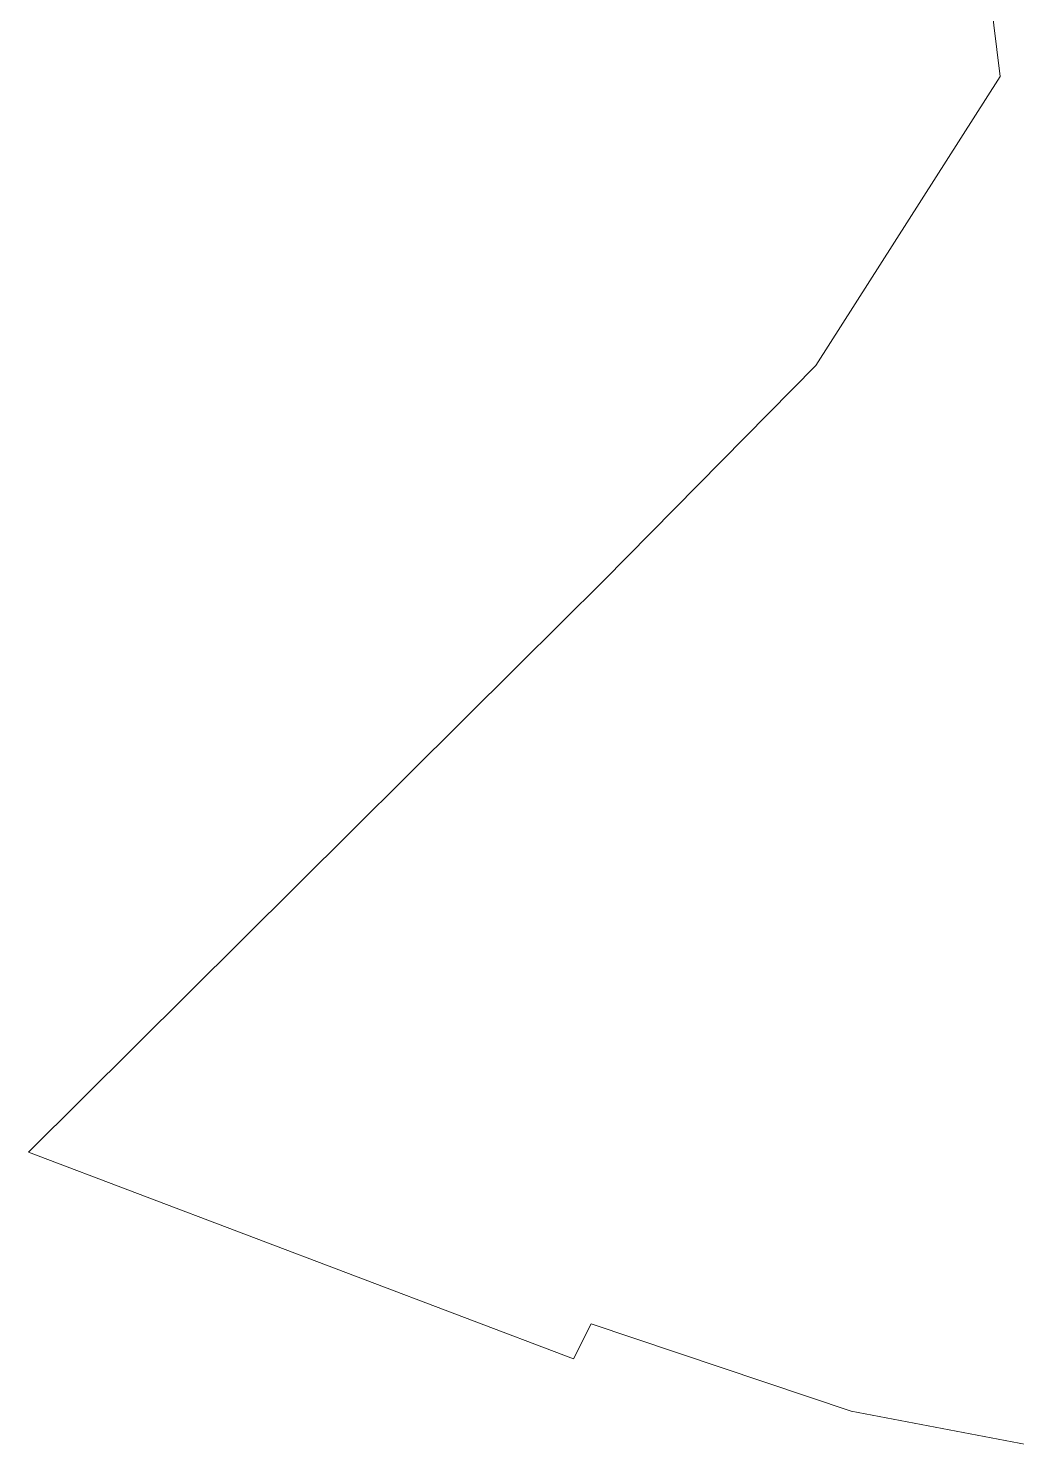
# Model space of a CAD drawing. Header units: metres. Extents: x 2747624 to 2747775, y 1250135 to 1250307.
# Drawn here: x 2747623.8 to 2747664.4, y 1250134.5 to 1250192.8 of the extents above; entities that cross this region are included whole.
import ezdxf

# ---------------------------------------------------------------- set-up
doc = ezdxf.new("R2010")
doc.units = ezdxf.units.M
doc.header["$MEASUREMENT"] = 0
doc.layers.add('nichttragend', color=7, linetype='Continuous')

# ---------------------------------------------------------------- blocks, each defined once
blk = doc.blocks.new('dfghdgh')
at = {"layer": 'nichttragend', "color": 252, "linetype": 'Continuous', "lineweight": 0}
for p, q in [((2746662.436, 1250200.714), (2746663.676, 1250190.857)), ((2746663.676, 1250190.857), (2746656.107, 1250178.994)), ((2746656.107, 1250178.994), (2746647.395, 1250170.163)), ((2746647.395, 1250170.163), (2746643.861, 1250166.653)), ((2746643.861, 1250166.653), (2746632.536, 1250155.408)), ((2746632.536, 1250155.408), (2746623.763, 1250146.696)), ((2746623.763, 1250146.696), (2746646.149, 1250138.206)), ((2746646.149, 1250138.206), (2746646.874, 1250139.643)), ((2746646.874, 1250139.643), (2746657.559, 1250136.055)), ((2746657.559, 1250136.055), (2746665.61, 1250134.518))]:
    blk.add_line(p, q, dxfattribs=at)

msp = doc.modelspace()

# ---------------------------------------------------------------- block references
msp.add_blockref('dfghdgh', (1000.005, -0.002))

doc.saveas('drawing.dxf')
